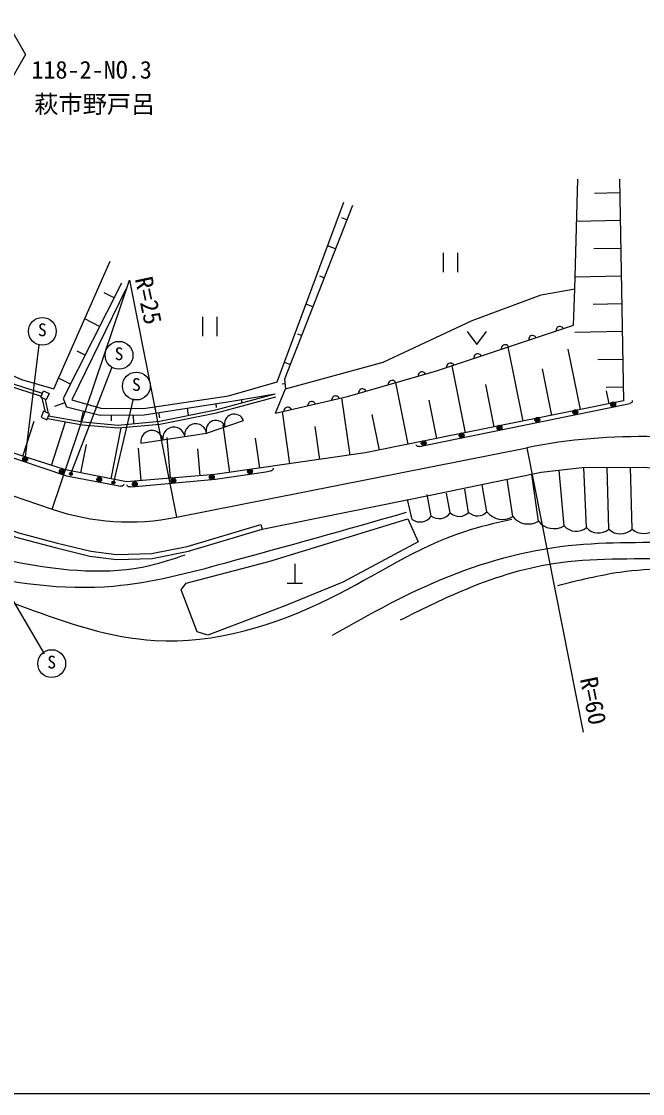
# Model space of a CAD drawing. Units: millimetres, scale not verified. Extents: x 40000 to 680000, y 20000 to 380000.
# Drawn here: x 380521 to 444767, y 205000 to 315880 of the extents above; entities that cross this region are included whole.
import ezdxf
from ezdxf.enums import TextEntityAlignment as Align

# ---------------------------------------------------------------- set-up
doc = ezdxf.new("R2010")
doc.units = ezdxf.units.MM
doc.header["$LTSCALE"] = 1000
doc.layers.add('M-BGD', color=7, linetype='Continuous', lineweight=25)
doc.layers.add('M-TTL-BAND', color=7, linetype='Continuous', lineweight=25)
doc.styles.add('ＭＳ ゴシック', font='')
doc.styles.get('ＭＳ ゴシック').set_extended_font_data('MS Gothic')

msp = doc.modelspace()

# ---------------------------------------------------------------- linework, layer by layer
at = {"layer": 'M-BGD'}
for p, q in [((442399, 298145), (439783, 298096)), ((414165, 295362), (413652, 295562)), ((442452, 295276), (437949, 295192)), ((412998, 292367), (412193, 292681)), ((424129, 291961), (424129, 289961)), ((425649, 289961), (425649, 291961)), ((442506, 292407), (439717, 292355)), ((411831, 289373), (411378, 289549)), ((442559, 289538), (437768, 289449)), ((390115, 287307), (389095, 287822)), ((410664, 286378), (409960, 286652)), ((442613, 286670), (439651, 286614)), ((388611, 284330), (387065, 285111)), ((399249, 285319), (399249, 283319)), ((400769, 283319), (400769, 285319)), ((409496, 283383), (409105, 283536)), ((442666, 283801), (437751, 283709)), ((346730, 281928), (385185, 268885)), ((382323, 282428), (380862, 270587)), ((387107, 281353), (386272, 281775)), ((432402, 274538), (430859, 282213)), ((438344, 275733), (437089, 281975)), ((408329, 280389), (407727, 280624)), ((442720, 280932), (440135, 280884)), ((385638, 269085), (389920, 280157)), ((426460, 273344), (425066, 280279)), ((435373, 275136), (434402, 279962)), ((385604, 278376), (384364, 279002)), ((407797, 278390), (407501, 278359)), ((420518, 272149), (419235, 278530)), ((429431, 273941), (428550, 278324)), ((442773, 278064), (440994, 278030)), ((441315, 276330), (441044, 277676)), ((382993, 275483), (382682, 276934)), ((383333, 275326), (383023, 276775)), ((385012, 276446), (383944, 276058)), ((392061, 276847), (390037, 268200)), ((400616, 276339), (400674, 275965)), ((403257, 276765), (403315, 276426)), ((405585, 277163), (405596, 277095)), ((414509, 271029), (413655, 276960)), ((422183, 272021), (442967, 276277)), ((423489, 272746), (422690, 276720)), ((442967, 276277), (443457, 276377)), ((386917, 275584), (386654, 274493)), ((389804, 275173), (389809, 274590)), ((392089, 275193), (392097, 274284)), ((394709, 275430), (394791, 274899)), ((397663, 275885), (397779, 275127)), ((408296, 270135), (407519, 275533)), ((417547, 271552), (416807, 275235)), ((380668, 270920), (381831, 274526)), ((383618, 269968), (385072, 274476)), ((399676, 273289), (403483, 274598)), ((402083, 269240), (401379, 274132)), ((411402, 270582), (410913, 273981)), ((389803, 268565), (390847, 273867)), ((392886, 272253), (399676, 273289)), ((395951, 268636), (395601, 272854)), ((405189, 269688), (404746, 272768)), ((363411, 272291), (383689, 265441)), ((386663, 269183), (387242, 272126)), ((392899, 268382), (392618, 271761)), ((396557, 264604), (432794, 271795)), ((399004, 268890), (398773, 271669)), ((421693, 271920), (422183, 272021)), ((432794, 271795), (438634, 242369)), ((438959, 263534), (438681, 269733)), ((441274, 263359), (441120, 269733)), ((443689, 263384), (443511, 269783)), ((385185, 268885), (390286, 267923)), ((392273, 267784), (400609, 268531)), ((400609, 268531), (405799, 269317)), ((405799, 269317), (406294, 269392)), ((431332, 264671), (430763, 268538)), ((433987, 264189), (433303, 269036)), ((436643, 263708), (436141, 269434)), ((390286, 267923), (390778, 267830)), ((391775, 267739), (392273, 267784)), ((426779, 265102), (426381, 267492)), ((428676, 265152), (428174, 267940)), ((420948, 264355), (420456, 266447)), ((422915, 264704), (422497, 266945)), ((424882, 265052), (424489, 267094)), ((374728, 264332), (382874, 250471)), ((408802, 259773), (408802, 257773)), ((408002, 257773), (409602, 257773))]:
    msp.add_line(p, q, dxfattribs=at)
for points in [[(378962, 315880), (380942, 312450), (378962, 309021)], [(442372, 299579), (442800, 276629), (416062, 271253), (400530, 269017), (391373, 268256), (385093, 269493), (376243, 272347), (349892, 281554)], [(437611, 284466), (437751, 288216), (438086, 299552)], [(360082, 298217), (354765, 288533), (374495, 281537), (380519, 278852), (383878, 277901), (389705, 291084)], [(391329, 288201), (385731, 276761), (388726, 275893), (393148, 275865), (401936, 277153), (406980, 278608), (413865, 297192)], [(414749, 296859), (407746, 278891), (407847, 277888)], [(383689, 265441), (391691, 289126), (396557, 264604)], [(390866, 288796), (384852, 276887), (385173, 276005), (388661, 275163), (393232, 275203), (402093, 276566), (406749, 277362)], [(352360, 288019), (353646, 286452), (382574, 277139)], [(352592, 288209), (353822, 286711), (382666, 277424)], [(405295, 263840), (405438, 263361), (422978, 266926), (434291, 269254), (438522, 269736), (444936, 269789), (450614, 269200), (456774, 268290), (463991, 267004), (471704, 265772), (478935, 265183), (486649, 265772), (493598, 267218), (500508, 269200), (507150, 271557), (517434, 275896), (546482, 287710)], [(406812, 275369), (407847, 277888), (417929, 280630), (427137, 284940), (434280, 287600), (437751, 288216)], [(406812, 275369), (414236, 277095), (423462, 279744), (437611, 284466)], [(436575, 284120), (436514, 284201), (436444, 284262), (436342, 284313), (436251, 284333), (436150, 284333), (436029, 284292), (435948, 284231), (435887, 284161), (435837, 284059), (435816, 283968), (435816, 283867)], [(426638, 283825), (427638, 282465), (428638, 283825)], [(433745, 283176), (433685, 283257), (433614, 283318), (433513, 283368), (433422, 283388), (433320, 283388), (433199, 283348), (433118, 283287), (433057, 283216), (433007, 283115), (432987, 283024), (432987, 282923)], [(430916, 282232), (430855, 282312), (430784, 282373), (430683, 282424), (430592, 282444), (430491, 282444), (430369, 282403), (430288, 282343), (430228, 282272), (430177, 282171), (430157, 282079), (430157, 281978)], [(425256, 280343), (425195, 280424), (425125, 280484), (425023, 280535), (424932, 280555), (424831, 280555), (424710, 280515), (424629, 280454), (424568, 280383), (424517, 280282), (424497, 280191), (424497, 280089)], [(428086, 281287), (428025, 281368), (427954, 281429), (427853, 281479), (427762, 281500), (427661, 281499), (427539, 281459), (427458, 281398), (427398, 281327), (427347, 281226), (427327, 281135), (427327, 281034)], [(422309, 279413), (422251, 279496), (422183, 279560), (422084, 279615), (421994, 279639), (421893, 279643), (421770, 279608), (421686, 279550), (421623, 279482), (421568, 279383), (421544, 279293), (421540, 279192)], [(419233, 278530), (419176, 278613), (419108, 278677), (419009, 278732), (418919, 278756), (418818, 278760), (418695, 278725), (418611, 278667), (418547, 278599), (418493, 278500), (418469, 278410), (418464, 278309)], [(383334, 275096), (386866, 274454), (390537, 274140), (394789, 274533), (400635, 275695), (406749, 277362)], [(416158, 277647), (416101, 277730), (416032, 277794), (415933, 277849), (415843, 277873), (415742, 277877), (415619, 277842), (415536, 277784), (415472, 277716), (415417, 277617), (415393, 277527), (415389, 277426)], [(383205, 274815), (386826, 274157), (390538, 273839), (394833, 274236), (400704, 275403), (406828, 277073)], [(410913, 276322), (410861, 276409), (410796, 276476), (410700, 276536), (410611, 276564), (410510, 276574), (410385, 276545), (410299, 276492), (410232, 276427), (410172, 276331), (410144, 276242), (410134, 276141)], [(413388, 276898), (413335, 276984), (413270, 277051), (413174, 277111), (413085, 277140), (412985, 277149), (412860, 277120), (412774, 277067), (412707, 277002), (412647, 276906), (412618, 276817), (412609, 276717)], [(443701, 276682), (443709, 276643), (443701, 276580), (443682, 276525), (443643, 276466), (443600, 276427), (443535, 276393), (443457, 276377)], [(408439, 275747), (408386, 275833), (408321, 275901), (408225, 275960), (408136, 275989), (408036, 275998), (407911, 275969), (407825, 275917), (407758, 275852), (407698, 275756), (407669, 275667), (407660, 275566)], [(421693, 271920), (421615, 271904), (421564, 271904), (421499, 271922), (421454, 271943), (421416, 271976), (421375, 272029), (421355, 272076), (421349, 272105)], [(406553, 269684), (406559, 269645), (406548, 269582), (406526, 269528), (406484, 269471), (406439, 269434), (406373, 269404), (406294, 269392)], [(391119, 268020), (391111, 267981), (391081, 267926), (391042, 267882), (390983, 267842), (390929, 267822), (390856, 267815), (390778, 267830)], [(391775, 267739), (391695, 267732), (391645, 267737), (391582, 267762), (391540, 267788), (391506, 267825), (391471, 267882), (391457, 267931), (391454, 267961)], [(374655, 265244), (374495, 264770), (379941, 262559), (384002, 261468), (387598, 260591), (390341, 260234), (394043, 260344), (397800, 261084), (405438, 263361)], [(374661, 265197), (380099, 263035), (384120, 261954), (387690, 261083), (390366, 260735), (393987, 260842), (397680, 261570), (405295, 263840)]]:
    msp.add_lwpolyline(points, dxfattribs=at)
for points in [[(383088, 276745), (382515, 277012), (382819, 277664), (383392, 277397)], [(383421, 275285), (382820, 275562), (382546, 274965), (383147, 274688)], [(397545, 257782), (406109, 260023), (420500, 264455), (421546, 262065), (413778, 257882), (407852, 255492), (399785, 252405), (398690, 252753), (397047, 257085)]]:
    msp.add_lwpolyline(points, close=True, dxfattribs=at)
for centre, radius in [((382682, 283832), 1440), ((390619, 281356), 1440), ((392411, 278170), 1440), ((441729, 276278), 250), ((441729, 276278), 150), ((441729, 276278), 50), ((437810, 275476), 250), ((437810, 275476), 150), ((437810, 275476), 50), ((429971, 273871), 250), ((429971, 273871), 150), ((429971, 273871), 50), ((433891, 274673), 250), ((433891, 274673), 150), ((433891, 274673), 50), ((426052, 273068), 250), ((426052, 273068), 150), ((426052, 273068), 50), ((422133, 272266), 250), ((422133, 272266), 150), ((422133, 272266), 50), ((380904, 270601), 250), ((380862, 270587), 150), ((380904, 270601), 150), ((380862, 270587), 90), ((380862, 270587), 30), ((380904, 270601), 50), ((384692, 269316), 250), ((384692, 269316), 150), ((404164, 269322), 250), ((404164, 269322), 150), ((384692, 269316), 50), ((385638, 269085), 150), ((385638, 269085), 90), ((385638, 269085), 30), ((388568, 268502), 250), ((388568, 268502), 150), ((388568, 268502), 50), ((390037, 268200), 150), ((396236, 268390), 250), ((396236, 268390), 150), ((396236, 268390), 50), ((400220, 268747), 250), ((400220, 268747), 150), ((400220, 268747), 50), ((404164, 269322), 50), ((390037, 268200), 90), ((390037, 268200), 30), ((392251, 268033), 250), ((392251, 268033), 150), ((392251, 268033), 50), ((383652, 249463), 1440)]:
    msp.add_circle(centre, radius, dxfattribs=at)
for centre, radius, start, end in [((402531, 274271), 1006, 18.98322, 198.98322), ((396281, 272771), 1145, 8.66892, 188.66892), ((398545, 273116), 1145, 8.66892, 188.66892), ((400628, 273616), 1006, 18.98322, 198.98322), ((394018, 272426), 1145, 8.66892, 188.66892), ((444474, 212943), 60000, 75.78152, 101.22525), ((391691, 289126), 25000, 251.33362, 281.22528), ((423715, 265911), 1448, 236.44653, 323.65217), ((425804, 266073), 1376, 227.90076, 315.10638), ((427701, 266123), 1376, 227.90076, 315.10638), ((430284, 266457), 2071, 219.06624, 300.3871), ((421749, 265562), 1448, 236.44653, 323.65217), ((432940, 265976), 2071, 219.06624, 300.3871), ((435595, 265495), 2071, 219.06624, 300.3871), ((437892, 264836), 1683, 222.09271, 309.29836), ((440208, 264662), 1683, 222.09271, 309.29836), ((442468, 264640), 1751, 226.98784, 314.19348), ((444883, 264665), 1751, 226.98784, 314.19348)]:
    msp.add_arc(centre, radius, start, end, dxfattribs=at)
for points, knots in [([(412688, 252406), (416633, 254625), (420577, 256844), (424784, 258522), (428980, 260196), (433437, 261331), (437911, 261752), (441984, 262136), (446071, 261927), (450213, 262096), (453189, 262309), (456196, 262860), (459010, 262027), (461459, 261278), (463760, 259494), (466226, 259484), (467260, 259487), (468322, 259802), (469387, 260034), (473698, 260910), (478073, 260539), (482364, 260996), (486182, 261471), (489920, 262513), (493635, 263608), (501270, 265775), (508789, 268281), (516096, 271305), (522966, 274149), (529648, 277450), (536370, 280650), (540872, 282792), (545391, 284889), (549911, 286985)], [0, 0, 0, 0, 1, 1, 1, 2, 2, 2, 3, 3, 3, 4, 4, 4, 5, 5, 5, 6, 6, 6, 7, 7, 7, 8, 8, 8, 9, 9, 9, 10, 10, 10, 11, 11, 11, 11]), ([(419722, 253984), (421828, 255035), (423933, 256085), (426114, 257008), (429145, 258289), (432321, 259322), (435529, 259825), (439549, 260456), (443618, 260254), (447831, 260375), (452635, 260624), (457658, 261569), (461714, 259207), (462942, 258479), (464079, 257457), (465357, 257076), (467095, 256568), (469088, 257248), (471048, 257764), (476890, 259231), (482459, 259395), (488024, 260306), (494230, 261559), (500344, 263317), (506305, 265461), (512634, 267737), (518793, 270449), (524917, 273227), (533516, 277127), (542048, 281158), (550580, 285190)], [0, 0, 0, 0, 1, 1, 1, 2, 2, 2, 3, 3, 3, 4, 4, 4, 5, 5, 5, 6, 6, 6, 7, 7, 7, 8, 8, 8, 9, 9, 9, 10, 10, 10, 10]), ([(435991, 257557), (438138, 258091), (440286, 258625), (442451, 258932), (445675, 259389), (448940, 259344), (452279, 259276), (455176, 259216), (458130, 259140), (460664, 257695), (462116, 256847), (463427, 255549), (464925, 255289), (466295, 255054), (467820, 255695), (469323, 256114), (471874, 256793), (474377, 256891), (476883, 257145), (481525, 257788), (486125, 258703), (490697, 259757), (497324, 261259), (503883, 263098), (510271, 265392), (517525, 267998), (524558, 271191), (531577, 274395), (538141, 277392), (544694, 280398), (551246, 283404)], [0, 0, 0, 0, 1, 1, 1, 2, 2, 2, 3, 3, 3, 4, 4, 4, 5, 5, 5, 6, 6, 6, 7, 7, 7, 8, 8, 8, 9, 9, 9, 10, 10, 10, 10]), ([(352234, 269725), (357521, 267360), (362809, 264996), (368247, 263127), (372200, 261769), (376232, 260672), (380412, 259897), (384863, 259071), (389482, 258609), (393814, 259622), (395043, 259909), (396250, 260315), (397456, 260721)], [0, 0, 0, 0, 1, 1, 1, 2, 2, 2, 3, 3, 3, 4, 4, 4, 4]), ([(346272, 268690), (348687, 267551), (351102, 266412), (353566, 265383), (356889, 263994), (360301, 262804), (363680, 261590), (369417, 259529), (375060, 257397), (380895, 255268), (385293, 253685), (389776, 252098), (394316, 251864), (400465, 251486), (406782, 253419), (412471, 256241), (417201, 258588), (421496, 261549), (426378, 263146), (427958, 263663), (429600, 264037), (431241, 264410)], [0, 0, 0, 0, 1, 1, 1, 2, 2, 2, 3, 3, 3, 4, 4, 4, 5, 5, 5, 6, 6, 6, 7, 7, 7, 7]), ([(349710, 268969), (353065, 267404), (356420, 265840), (359813, 264364), (364503, 262323), (369266, 260451), (374246, 259141), (379402, 257784), (384791, 257030), (390053, 257491), (393979, 257835), (397835, 258856), (401667, 259897), (407941, 261601), (414154, 263360), (420367, 265120)], [0, 0, 0, 0, 1, 1, 1, 2, 2, 2, 3, 3, 3, 4, 4, 4, 5, 5, 5, 5])]:
    msp.add_open_spline(points, degree=3, knots=knots, dxfattribs=at)
at = {"layer": 'M-TTL-BAND'}
msp.add_line((40000, 205000), (579000, 205000), dxfattribs=at)

# ---------------------------------------------------------------- texts
at = {"layer": 'M-BGD', "style": 'ＭＳ ゴシック'}
for s, height, p in [('118-2-NO.3', 1833, (381547, 309416)), ('萩市野戸呂', 1833, (381852, 305859)), ('S', 1320, (382232, 282932)), ('S', 1320, (390169, 280456)), ('S', 1320, (391961, 277270)), ('S', 1320, (383202, 248563))]:
    msp.add_text(s, height=height, dxfattribs=at).set_placement(p, align=Align.BOTTOM_LEFT)
for s, rotation, p in [('R=25', 282.1, (391712, 289152)), ('R=60', 281.5, (437738, 247772))]:
    msp.add_text(s, height=1833, rotation=rotation, dxfattribs=at).set_placement(p, align=Align.BOTTOM_LEFT)

doc.saveas('drawing.dxf')
